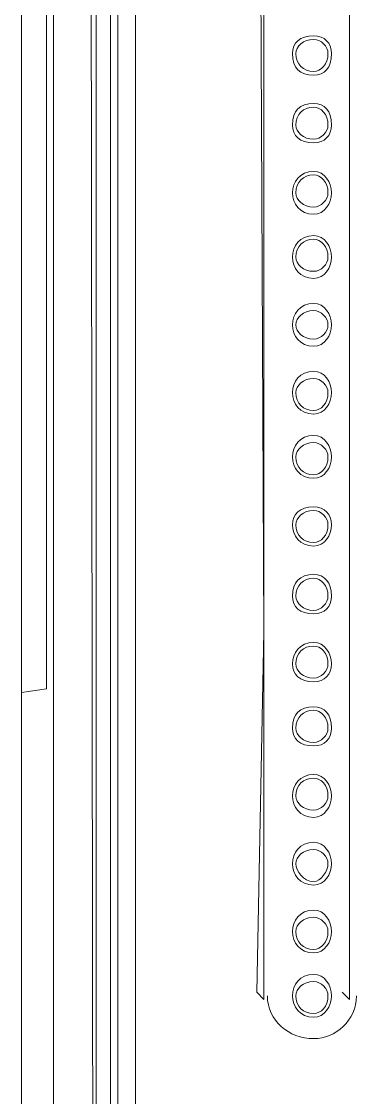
# Model space of a CAD drawing. Header units: metres. Extents: x 2999 to 3164, y 1641 to 1678.
# Drawn here: x 3009.2571 to 3009.4029, y 1651.3302 to 1651.7981 of the extents above; entities that cross this region are included whole.
import ezdxf

# ---------------------------------------------------------------- set-up
doc = ezdxf.new("R2010")
doc.units = ezdxf.units.M

msp = doc.modelspace()

# ---------------------------------------------------------------- linework, layer by layer
at = {"color": 7, "linetype": 'Continuous', "lineweight": 20, "true_color": 0x000007}
for points in [[(3009.25706, 1652.67497), (3009.25706, 1650.14374), (3009.25706, 1650.14374)], [(3009.25706, 1652.67497), (3009.25706, 1650.14374), (3009.25706, 1650.14374)], [(3009.29897, 1650.67606), (3009.29897, 1652.59271), (3009.29741, 1652.59737), (3009.29741, 1652.45925)], [(3009.29897, 1652.59271), (3009.30673, 1652.59271), (3009.30673, 1650.96627)], [(3009.25706, 1651.50635), (3009.26793, 1651.5079), (3009.26793, 1652.58961), (3009.25706, 1652.58961)], [(3009.27103, 1652.5834), (3009.27103, 1650.15771), (3009.27103, 1650.15771)], [(3009.27103, 1652.57564), (3009.27103, 1650.15616), (3009.27103, 1650.15616)], [(3009.28965, 1652.46546), (3009.28655, 1652.46856), (3009.28965, 1650.21979)], [(3009.29586, 1650.21979), (3009.29586, 1652.45925), (3009.28965, 1652.46546), (3009.28965, 1650.21979)], [(3009.39984, 1651.37288), (3009.39984, 1651.53273), (3009.39984, 1652.19231)], [(3009.39984, 1651.37288), (3009.39984, 1651.53273), (3009.39984, 1652.19231)], [(3009.39984, 1651.37288), (3009.39674, 1651.37599), (3009.39674, 1651.37599)]]:
    msp.add_lwpolyline(points, dxfattribs=at)
msp.add_lwpolyline([(3009.3626, 1651.37288), (3009.35949, 1651.37599), (3009.3626, 1651.53273), (3009.3626, 1652.19231), (3009.35949, 1652.19386), (3009.3626, 1651.53273)], close=True, dxfattribs=at)
for points, knots in [([(3009.39208, 1651.78415), (3009.39208, 1651.78881), (3009.38898, 1651.79191), (3009.38432, 1651.79191), (3009.38432, 1651.79191), (3009.37811, 1651.79191), (3009.37501, 1651.78881), (3009.37501, 1651.78415), (3009.37501, 1651.78415), (3009.37501, 1651.77794), (3009.37811, 1651.77484), (3009.38432, 1651.77484), (3009.38432, 1651.77484), (3009.38898, 1651.77484), (3009.39208, 1651.77794), (3009.39208, 1651.78415)], [0, 0, 0, 0, 0.0625, 0.0625, 0.0625, 0.062501, 0.125, 0.125, 0.125, 0.125001, 0.1875, 0.1875, 0.1875, 0.187501, 1, 1, 1, 1]), ([(3009.39053, 1651.78415), (3009.39053, 1651.78725), (3009.38743, 1651.79036), (3009.38432, 1651.79036), (3009.38432, 1651.79036), (3009.37967, 1651.79036), (3009.37656, 1651.78725), (3009.37656, 1651.78415), (3009.37656, 1651.78415), (3009.37656, 1651.77949), (3009.37967, 1651.77639), (3009.38432, 1651.77639), (3009.38432, 1651.77639), (3009.38743, 1651.77639), (3009.39053, 1651.77949), (3009.39053, 1651.78415)], [0, 0, 0, 0, 0.0625, 0.0625, 0.0625, 0.062501, 0.125, 0.125, 0.125, 0.125001, 0.1875, 0.1875, 0.1875, 0.187501, 1, 1, 1, 1]), ([(3009.39208, 1651.75311), (3009.39208, 1651.75932), (3009.38898, 1651.76242), (3009.38432, 1651.76242), (3009.38432, 1651.76242), (3009.37811, 1651.76242), (3009.37501, 1651.75932), (3009.37501, 1651.75311), (3009.37501, 1651.75311), (3009.37501, 1651.74846), (3009.37811, 1651.74535), (3009.38432, 1651.74535), (3009.38432, 1651.74535), (3009.38898, 1651.74535), (3009.39208, 1651.74846), (3009.39208, 1651.75311)], [0, 0, 0, 0, 0.0625, 0.0625, 0.0625, 0.062501, 0.125, 0.125, 0.125, 0.125001, 0.1875, 0.1875, 0.1875, 0.187501, 1, 1, 1, 1]), ([(3009.39053, 1651.75311), (3009.39053, 1651.75777), (3009.38743, 1651.76087), (3009.38432, 1651.76087), (3009.38432, 1651.76087), (3009.37967, 1651.76087), (3009.37656, 1651.75777), (3009.37656, 1651.75311), (3009.37656, 1651.75311), (3009.37656, 1651.75001), (3009.37967, 1651.7469), (3009.38432, 1651.7469), (3009.38432, 1651.7469), (3009.38743, 1651.7469), (3009.39053, 1651.75001), (3009.39053, 1651.75311)], [0, 0, 0, 0, 0.0625, 0.0625, 0.0625, 0.062501, 0.125, 0.125, 0.125, 0.125001, 0.1875, 0.1875, 0.1875, 0.187501, 1, 1, 1, 1]), ([(3009.39208, 1651.72362), (3009.39208, 1651.72828), (3009.38898, 1651.73294), (3009.38432, 1651.73294), (3009.38432, 1651.73294), (3009.37811, 1651.73294), (3009.37501, 1651.72828), (3009.37501, 1651.72362), (3009.37501, 1651.72362), (3009.37501, 1651.71897), (3009.37811, 1651.71431), (3009.38432, 1651.71431), (3009.38432, 1651.71431), (3009.38898, 1651.71431), (3009.39208, 1651.71897), (3009.39208, 1651.72362)], [0, 0, 0, 0, 0.0625, 0.0625, 0.0625, 0.062501, 0.125, 0.125, 0.125, 0.125001, 0.1875, 0.1875, 0.1875, 0.187501, 1, 1, 1, 1]), ([(3009.39053, 1651.72362), (3009.39053, 1651.72828), (3009.38743, 1651.73138), (3009.38432, 1651.73138), (3009.38432, 1651.73138), (3009.37967, 1651.73138), (3009.37656, 1651.72828), (3009.37656, 1651.72362), (3009.37656, 1651.72362), (3009.37656, 1651.72052), (3009.37967, 1651.71742), (3009.38432, 1651.71742), (3009.38432, 1651.71742), (3009.38743, 1651.71742), (3009.39053, 1651.72052), (3009.39053, 1651.72362)], [0, 0, 0, 0, 0.0625, 0.0625, 0.0625, 0.062501, 0.125, 0.125, 0.125, 0.125001, 0.1875, 0.1875, 0.1875, 0.187501, 1, 1, 1, 1]), ([(3009.39208, 1651.69569), (3009.39208, 1651.70035), (3009.38898, 1651.705), (3009.38432, 1651.705), (3009.38432, 1651.705), (3009.37811, 1651.705), (3009.37501, 1651.70035), (3009.37501, 1651.69569), (3009.37501, 1651.69569), (3009.37501, 1651.69103), (3009.37811, 1651.68638), (3009.38432, 1651.68638), (3009.38432, 1651.68638), (3009.38898, 1651.68638), (3009.39208, 1651.69103), (3009.39208, 1651.69569)], [0, 0, 0, 0, 0.0625, 0.0625, 0.0625, 0.062501, 0.125, 0.125, 0.125, 0.125001, 0.1875, 0.1875, 0.1875, 0.187501, 1, 1, 1, 1]), ([(3009.39053, 1651.69569), (3009.39053, 1651.70035), (3009.38743, 1651.70345), (3009.38432, 1651.70345), (3009.38432, 1651.70345), (3009.37967, 1651.70345), (3009.37656, 1651.70035), (3009.37656, 1651.69569), (3009.37656, 1651.69569), (3009.37656, 1651.69259), (3009.37967, 1651.68948), (3009.38432, 1651.68948), (3009.38432, 1651.68948), (3009.38743, 1651.68948), (3009.39053, 1651.69259), (3009.39053, 1651.69569)], [0, 0, 0, 0, 0.0625, 0.0625, 0.0625, 0.062501, 0.125, 0.125, 0.125, 0.125001, 0.1875, 0.1875, 0.1875, 0.187501, 1, 1, 1, 1]), ([(3009.39208, 1651.6662), (3009.39208, 1651.67086), (3009.38898, 1651.67551), (3009.38432, 1651.67551), (3009.38432, 1651.67551), (3009.37811, 1651.67551), (3009.37501, 1651.67086), (3009.37501, 1651.6662), (3009.37501, 1651.6662), (3009.37501, 1651.66155), (3009.37811, 1651.65689), (3009.38432, 1651.65689), (3009.38432, 1651.65689), (3009.38898, 1651.65689), (3009.39208, 1651.66155), (3009.39208, 1651.6662)], [0, 0, 0, 0, 0.0625, 0.0625, 0.0625, 0.062501, 0.125, 0.125, 0.125, 0.125001, 0.1875, 0.1875, 0.1875, 0.187501, 1, 1, 1, 1]), ([(3009.39053, 1651.6662), (3009.39053, 1651.66931), (3009.38743, 1651.67241), (3009.38432, 1651.67241), (3009.38432, 1651.67241), (3009.37967, 1651.67241), (3009.37656, 1651.66931), (3009.37656, 1651.6662), (3009.37656, 1651.6662), (3009.37656, 1651.6631), (3009.37967, 1651.65999), (3009.38432, 1651.65999), (3009.38432, 1651.65999), (3009.38743, 1651.65999), (3009.39053, 1651.6631), (3009.39053, 1651.6662)], [0, 0, 0, 0, 0.0625, 0.0625, 0.0625, 0.062501, 0.125, 0.125, 0.125, 0.125001, 0.1875, 0.1875, 0.1875, 0.187501, 1, 1, 1, 1]), ([(3009.39208, 1651.63672), (3009.39208, 1651.64137), (3009.38898, 1651.64603), (3009.38432, 1651.64603), (3009.38432, 1651.64603), (3009.37811, 1651.64603), (3009.37501, 1651.64137), (3009.37501, 1651.63672), (3009.37501, 1651.63672), (3009.37501, 1651.63206), (3009.37811, 1651.6274), (3009.38432, 1651.6274), (3009.38432, 1651.6274), (3009.38898, 1651.6274), (3009.39208, 1651.63206), (3009.39208, 1651.63672)], [0, 0, 0, 0, 0.0625, 0.0625, 0.0625, 0.062501, 0.125, 0.125, 0.125, 0.125001, 0.1875, 0.1875, 0.1875, 0.187501, 1, 1, 1, 1]), ([(3009.39053, 1651.63672), (3009.39053, 1651.63982), (3009.38743, 1651.64292), (3009.38432, 1651.64292), (3009.38432, 1651.64292), (3009.37967, 1651.64292), (3009.37656, 1651.63982), (3009.37656, 1651.63672), (3009.37656, 1651.63672), (3009.37656, 1651.63206), (3009.37967, 1651.62896), (3009.38432, 1651.62896), (3009.38432, 1651.62896), (3009.38743, 1651.62896), (3009.39053, 1651.63206), (3009.39053, 1651.63672)], [0, 0, 0, 0, 0.0625, 0.0625, 0.0625, 0.062501, 0.125, 0.125, 0.125, 0.125001, 0.1875, 0.1875, 0.1875, 0.187501, 1, 1, 1, 1]), ([(3009.39208, 1651.60878), (3009.39208, 1651.61344), (3009.38898, 1651.61809), (3009.38432, 1651.61809), (3009.38432, 1651.61809), (3009.37811, 1651.61809), (3009.37501, 1651.61344), (3009.37501, 1651.60878), (3009.37501, 1651.60878), (3009.37501, 1651.60412), (3009.37811, 1651.59947), (3009.38432, 1651.59947), (3009.38432, 1651.59947), (3009.38898, 1651.59947), (3009.39208, 1651.60412), (3009.39208, 1651.60878)], [0, 0, 0, 0, 0.0625, 0.0625, 0.0625, 0.062501, 0.125, 0.125, 0.125, 0.125001, 0.1875, 0.1875, 0.1875, 0.187501, 1, 1, 1, 1]), ([(3009.39053, 1651.60878), (3009.39053, 1651.61188), (3009.38743, 1651.61499), (3009.38432, 1651.61499), (3009.38432, 1651.61499), (3009.37967, 1651.61499), (3009.37656, 1651.61188), (3009.37656, 1651.60878), (3009.37656, 1651.60878), (3009.37656, 1651.60412), (3009.37967, 1651.60102), (3009.38432, 1651.60102), (3009.38432, 1651.60102), (3009.38743, 1651.60102), (3009.39053, 1651.60412), (3009.39053, 1651.60878)], [0, 0, 0, 0, 0.0625, 0.0625, 0.0625, 0.062501, 0.125, 0.125, 0.125, 0.125001, 0.1875, 0.1875, 0.1875, 0.187501, 1, 1, 1, 1]), ([(3009.39208, 1651.57929), (3009.39208, 1651.58395), (3009.38898, 1651.58705), (3009.38432, 1651.58705), (3009.38432, 1651.58705), (3009.37811, 1651.58705), (3009.37501, 1651.58395), (3009.37501, 1651.57929), (3009.37501, 1651.57929), (3009.37501, 1651.57464), (3009.37811, 1651.56998), (3009.38432, 1651.56998), (3009.38432, 1651.56998), (3009.38898, 1651.56998), (3009.39208, 1651.57464), (3009.39208, 1651.57929)], [0, 0, 0, 0, 0.0625, 0.0625, 0.0625, 0.062501, 0.125, 0.125, 0.125, 0.125001, 0.1875, 0.1875, 0.1875, 0.187501, 1, 1, 1, 1]), ([(3009.39053, 1651.57929), (3009.39053, 1651.5824), (3009.38743, 1651.5855), (3009.38432, 1651.5855), (3009.38432, 1651.5855), (3009.37967, 1651.5855), (3009.37656, 1651.5824), (3009.37656, 1651.57929), (3009.37656, 1651.57929), (3009.37656, 1651.57464), (3009.37967, 1651.57153), (3009.38432, 1651.57153), (3009.38432, 1651.57153), (3009.38743, 1651.57153), (3009.39053, 1651.57464), (3009.39053, 1651.57929)], [0, 0, 0, 0, 0.0625, 0.0625, 0.0625, 0.062501, 0.125, 0.125, 0.125, 0.125001, 0.1875, 0.1875, 0.1875, 0.187501, 1, 1, 1, 1]), ([(3009.39208, 1651.54825), (3009.39208, 1651.55446), (3009.38898, 1651.55757), (3009.38432, 1651.55757), (3009.38432, 1651.55757), (3009.37811, 1651.55757), (3009.37501, 1651.55446), (3009.37501, 1651.54825), (3009.37501, 1651.54825), (3009.37501, 1651.5436), (3009.37811, 1651.54049), (3009.38432, 1651.54049), (3009.38432, 1651.54049), (3009.38898, 1651.54049), (3009.39208, 1651.5436), (3009.39208, 1651.54825)], [0, 0, 0, 0, 0.0625, 0.0625, 0.0625, 0.062501, 0.125, 0.125, 0.125, 0.125001, 0.1875, 0.1875, 0.1875, 0.187501, 1, 1, 1, 1]), ([(3009.39208, 1651.54825), (3009.39208, 1651.55446), (3009.38898, 1651.55757), (3009.38432, 1651.55757), (3009.38432, 1651.55757), (3009.37811, 1651.55757), (3009.37501, 1651.55446), (3009.37501, 1651.54825), (3009.37501, 1651.54825), (3009.37501, 1651.5436), (3009.37811, 1651.54049), (3009.38432, 1651.54049), (3009.38432, 1651.54049), (3009.38898, 1651.54049), (3009.39208, 1651.5436), (3009.39208, 1651.54825)], [0, 0, 0, 0, 0.0625, 0.0625, 0.0625, 0.062501, 0.125, 0.125, 0.125, 0.125001, 0.1875, 0.1875, 0.1875, 0.187501, 1, 1, 1, 1]), ([(3009.39053, 1651.54825), (3009.39053, 1651.55291), (3009.38743, 1651.55601), (3009.38432, 1651.55601), (3009.38432, 1651.55601), (3009.37967, 1651.55601), (3009.37656, 1651.55291), (3009.37656, 1651.54825), (3009.37656, 1651.54825), (3009.37656, 1651.54515), (3009.37967, 1651.54205), (3009.38432, 1651.54205), (3009.38432, 1651.54205), (3009.38743, 1651.54205), (3009.39053, 1651.54515), (3009.39053, 1651.54825)], [0, 0, 0, 0, 0.0625, 0.0625, 0.0625, 0.062501, 0.125, 0.125, 0.125, 0.125001, 0.1875, 0.1875, 0.1875, 0.187501, 1, 1, 1, 1]), ([(3009.39053, 1651.54825), (3009.39053, 1651.55291), (3009.38743, 1651.55601), (3009.38432, 1651.55601), (3009.38432, 1651.55601), (3009.37967, 1651.55601), (3009.37656, 1651.55291), (3009.37656, 1651.54825), (3009.37656, 1651.54825), (3009.37656, 1651.54515), (3009.37967, 1651.54205), (3009.38432, 1651.54205), (3009.38432, 1651.54205), (3009.38743, 1651.54205), (3009.39053, 1651.54515), (3009.39053, 1651.54825)], [0, 0, 0, 0, 0.0625, 0.0625, 0.0625, 0.062501, 0.125, 0.125, 0.125, 0.125001, 0.1875, 0.1875, 0.1875, 0.187501, 1, 1, 1, 1]), ([(3009.39208, 1651.51877), (3009.39208, 1651.52342), (3009.38898, 1651.52808), (3009.38432, 1651.52808), (3009.38432, 1651.52808), (3009.37811, 1651.52808), (3009.37501, 1651.52342), (3009.37501, 1651.51877), (3009.37501, 1651.51877), (3009.37501, 1651.51411), (3009.37811, 1651.51101), (3009.38432, 1651.51101), (3009.38432, 1651.51101), (3009.38898, 1651.51101), (3009.39208, 1651.51411), (3009.39208, 1651.51877)], [0, 0, 0, 0, 0.0625, 0.0625, 0.0625, 0.062501, 0.125, 0.125, 0.125, 0.125001, 0.1875, 0.1875, 0.1875, 0.187501, 1, 1, 1, 1]), ([(3009.39053, 1651.51877), (3009.39053, 1651.52342), (3009.38743, 1651.52653), (3009.38432, 1651.52653), (3009.38432, 1651.52653), (3009.37967, 1651.52653), (3009.37656, 1651.52342), (3009.37656, 1651.51877), (3009.37656, 1651.51877), (3009.37656, 1651.51566), (3009.37967, 1651.51256), (3009.38432, 1651.51256), (3009.38432, 1651.51256), (3009.38743, 1651.51256), (3009.39053, 1651.51566), (3009.39053, 1651.51877)], [0, 0, 0, 0, 0.0625, 0.0625, 0.0625, 0.062501, 0.125, 0.125, 0.125, 0.125001, 0.1875, 0.1875, 0.1875, 0.187501, 1, 1, 1, 1]), ([(3009.39208, 1651.49083), (3009.39208, 1651.49704), (3009.38898, 1651.50014), (3009.38432, 1651.50014), (3009.38432, 1651.50014), (3009.37811, 1651.50014), (3009.37501, 1651.49704), (3009.37501, 1651.49083), (3009.37501, 1651.49083), (3009.37501, 1651.48618), (3009.37811, 1651.48307), (3009.38432, 1651.48307), (3009.38432, 1651.48307), (3009.38898, 1651.48307), (3009.39208, 1651.48618), (3009.39208, 1651.49083)], [0, 0, 0, 0, 0.0625, 0.0625, 0.0625, 0.062501, 0.125, 0.125, 0.125, 0.125001, 0.1875, 0.1875, 0.1875, 0.187501, 1, 1, 1, 1]), ([(3009.39053, 1651.49083), (3009.39053, 1651.49549), (3009.38743, 1651.49859), (3009.38432, 1651.49859), (3009.38432, 1651.49859), (3009.37967, 1651.49859), (3009.37656, 1651.49549), (3009.37656, 1651.49083), (3009.37656, 1651.49083), (3009.37656, 1651.48773), (3009.37967, 1651.48462), (3009.38432, 1651.48462), (3009.38432, 1651.48462), (3009.38743, 1651.48462), (3009.39053, 1651.48773), (3009.39053, 1651.49083)], [0, 0, 0, 0, 0.0625, 0.0625, 0.0625, 0.062501, 0.125, 0.125, 0.125, 0.125001, 0.1875, 0.1875, 0.1875, 0.187501, 1, 1, 1, 1]), ([(3009.39208, 1651.46135), (3009.39208, 1651.466), (3009.38898, 1651.47066), (3009.38432, 1651.47066), (3009.38432, 1651.47066), (3009.37811, 1651.47066), (3009.37501, 1651.466), (3009.37501, 1651.46135), (3009.37501, 1651.46135), (3009.37501, 1651.45669), (3009.37811, 1651.45203), (3009.38432, 1651.45203), (3009.38432, 1651.45203), (3009.38898, 1651.45203), (3009.39208, 1651.45669), (3009.39208, 1651.46135)], [0, 0, 0, 0, 0.0625, 0.0625, 0.0625, 0.062501, 0.125, 0.125, 0.125, 0.125001, 0.1875, 0.1875, 0.1875, 0.187501, 1, 1, 1, 1]), ([(3009.39053, 1651.46135), (3009.39053, 1651.466), (3009.38743, 1651.46911), (3009.38432, 1651.46911), (3009.38432, 1651.46911), (3009.37967, 1651.46911), (3009.37656, 1651.466), (3009.37656, 1651.46135), (3009.37656, 1651.46135), (3009.37656, 1651.45824), (3009.37967, 1651.45514), (3009.38432, 1651.45514), (3009.38432, 1651.45514), (3009.38743, 1651.45514), (3009.39053, 1651.45824), (3009.39053, 1651.46135)], [0, 0, 0, 0, 0.0625, 0.0625, 0.0625, 0.062501, 0.125, 0.125, 0.125, 0.125001, 0.1875, 0.1875, 0.1875, 0.187501, 1, 1, 1, 1]), ([(3009.39208, 1651.43186), (3009.39208, 1651.43651), (3009.38898, 1651.44117), (3009.38432, 1651.44117), (3009.38432, 1651.44117), (3009.37811, 1651.44117), (3009.37501, 1651.43651), (3009.37501, 1651.43186), (3009.37501, 1651.43186), (3009.37501, 1651.4272), (3009.37811, 1651.42255), (3009.38432, 1651.42255), (3009.38432, 1651.42255), (3009.38898, 1651.42255), (3009.39208, 1651.4272), (3009.39208, 1651.43186)], [0, 0, 0, 0, 0.0625, 0.0625, 0.0625, 0.062501, 0.125, 0.125, 0.125, 0.125001, 0.1875, 0.1875, 0.1875, 0.187501, 1, 1, 1, 1]), ([(3009.39053, 1651.43186), (3009.39053, 1651.43496), (3009.38743, 1651.43807), (3009.38432, 1651.43807), (3009.38432, 1651.43807), (3009.37967, 1651.43807), (3009.37656, 1651.43496), (3009.37656, 1651.43186), (3009.37656, 1651.43186), (3009.37656, 1651.42875), (3009.37967, 1651.4241), (3009.38432, 1651.4241), (3009.38432, 1651.4241), (3009.38743, 1651.4241), (3009.39053, 1651.42875), (3009.39053, 1651.43186)], [0, 0, 0, 0, 0.0625, 0.0625, 0.0625, 0.062501, 0.125, 0.125, 0.125, 0.125001, 0.1875, 0.1875, 0.1875, 0.187501, 1, 1, 1, 1]), ([(3009.39208, 1651.40237), (3009.39208, 1651.40703), (3009.38898, 1651.41168), (3009.38432, 1651.41168), (3009.38432, 1651.41168), (3009.37811, 1651.41168), (3009.37501, 1651.40703), (3009.37501, 1651.40237), (3009.37501, 1651.40237), (3009.37501, 1651.39772), (3009.37811, 1651.39306), (3009.38432, 1651.39306), (3009.38432, 1651.39306), (3009.38898, 1651.39306), (3009.39208, 1651.39772), (3009.39208, 1651.40237)], [0, 0, 0, 0, 0.0625, 0.0625, 0.0625, 0.062501, 0.125, 0.125, 0.125, 0.125001, 0.1875, 0.1875, 0.1875, 0.187501, 1, 1, 1, 1]), ([(3009.39053, 1651.40237), (3009.39053, 1651.40548), (3009.38743, 1651.40858), (3009.38432, 1651.40858), (3009.38432, 1651.40858), (3009.37967, 1651.40858), (3009.37656, 1651.40548), (3009.37656, 1651.40237), (3009.37656, 1651.40237), (3009.37656, 1651.39772), (3009.37967, 1651.39461), (3009.38432, 1651.39461), (3009.38432, 1651.39461), (3009.38743, 1651.39461), (3009.39053, 1651.39772), (3009.39053, 1651.40237)], [0, 0, 0, 0, 0.0625, 0.0625, 0.0625, 0.062501, 0.125, 0.125, 0.125, 0.125001, 0.1875, 0.1875, 0.1875, 0.187501, 1, 1, 1, 1]), ([(3009.39208, 1651.37444), (3009.39208, 1651.37909), (3009.38898, 1651.38375), (3009.38432, 1651.38375), (3009.38432, 1651.38375), (3009.37811, 1651.38375), (3009.37501, 1651.37909), (3009.37501, 1651.37444), (3009.37501, 1651.37444), (3009.37501, 1651.36978), (3009.37811, 1651.36512), (3009.38432, 1651.36512), (3009.38432, 1651.36512), (3009.38898, 1651.36512), (3009.39208, 1651.36978), (3009.39208, 1651.37444)], [0, 0, 0, 0, 0.0625, 0.0625, 0.0625, 0.062501, 0.125, 0.125, 0.125, 0.125001, 0.1875, 0.1875, 0.1875, 0.187501, 1, 1, 1, 1]), ([(3009.39053, 1651.37444), (3009.39053, 1651.37754), (3009.38743, 1651.38064), (3009.38432, 1651.38064), (3009.38432, 1651.38064), (3009.37967, 1651.38064), (3009.37656, 1651.37754), (3009.37656, 1651.37444), (3009.37656, 1651.37444), (3009.37656, 1651.36978), (3009.37967, 1651.36668), (3009.38432, 1651.36668), (3009.38432, 1651.36668), (3009.38743, 1651.36668), (3009.39053, 1651.36978), (3009.39053, 1651.37444)], [0, 0, 0, 0, 0.0625, 0.0625, 0.0625, 0.062501, 0.125, 0.125, 0.125, 0.125001, 0.1875, 0.1875, 0.1875, 0.187501, 1, 1, 1, 1]), ([(3009.36415, 1651.37444), (3009.36415, 1651.36357), (3009.37346, 1651.35581), (3009.38432, 1651.35581), (3009.38432, 1651.35581), (3009.39363, 1651.35581), (3009.40295, 1651.36357), (3009.40295, 1651.37444)], [0, 0, 0, 0, 0.125, 0.125, 0.125, 0.125001, 1, 1, 1, 1]), ([(3009.36415, 1651.37444), (3009.36415, 1651.36357), (3009.37346, 1651.35581), (3009.38432, 1651.35581), (3009.38432, 1651.35581), (3009.39363, 1651.35581), (3009.40295, 1651.36357), (3009.40295, 1651.37444)], [0, 0, 0, 0, 0.125, 0.125, 0.125, 0.125001, 1, 1, 1, 1])]:
    msp.add_open_spline(points, degree=3, knots=knots, dxfattribs=at)

doc.saveas('drawing.dxf')
